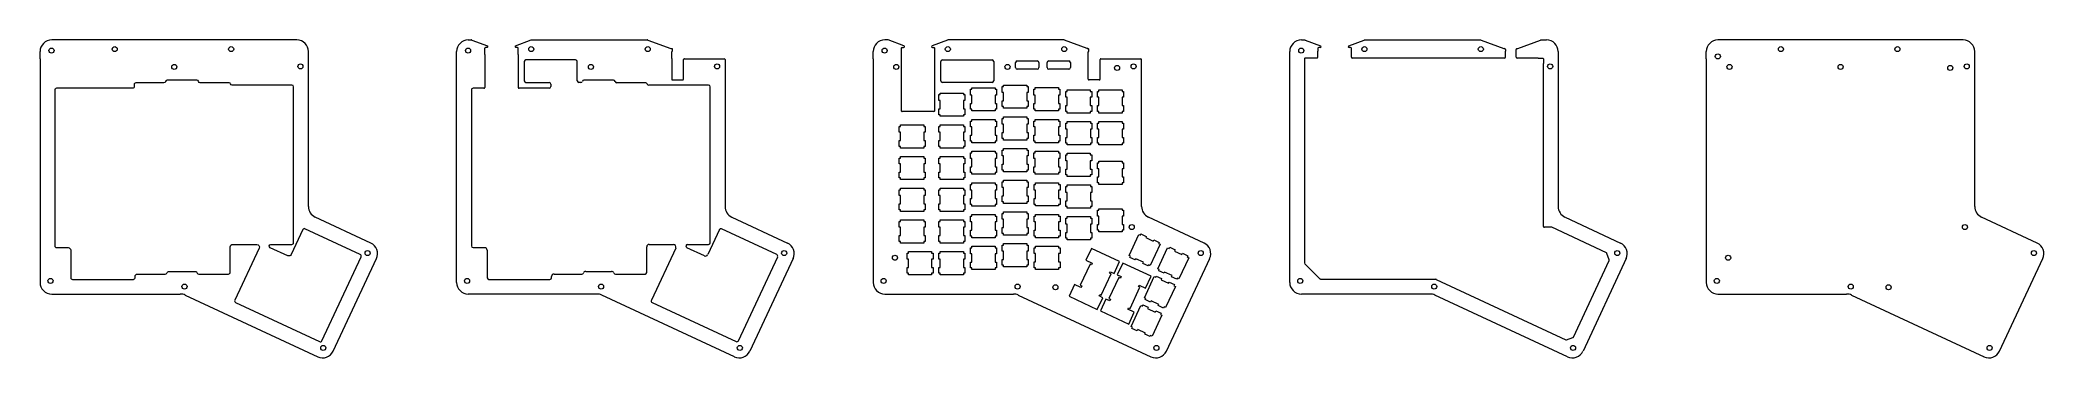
# Model space of a CAD drawing. Header units: millimetres. Extents: x 8 to 1211, y 5 to 196.
import ezdxf

# ---------------------------------------------------------------- set-up
doc = ezdxf.new("R2010")
doc.units = ezdxf.units.MM
doc.layers.add('Cut', color=7, linetype='Continuous', lineweight=0, true_color=0xde3535)

msp = doc.modelspace()

# ---------------------------------------------------------------- linework, layer by layer
at = {"layer": 'Cut', "lineweight": 0}
for p, q in [((17, 195.9), (14.9, 195.9)), ((52.7, 195.9), (17, 195.9)), ((122.6, 195.9), (52.7, 195.9)), ((158.5, 195.9), (122.6, 195.9)), ((162, 195.9), (158.5, 195.9)), ((517, 195.9), (514.9, 195.9)), ((526.4, 192.4), (517, 195.9)), ((552.6, 195.8), (543.3, 192.4)), ((622.5, 195.9), (552.8, 195.9)), ((636.4, 190.8), (622.7, 195.8)), ((764.9, 195.9), (766.9, 195.9)), ((767.1, 195.8), (776.4, 192.4)), ((793.3, 192.4), (802.6, 195.8)), ((802.8, 195.9), (872.5, 195.9)), ((872.7, 195.8), (886.4, 190.8)), ((894.7, 190.8), (908.4, 195.8)), ((908.6, 195.9), (912, 195.9)), ((1017, 195.9), (1014.9, 195.9)), ((1052.7, 195.9), (1017, 195.9)), ((1122.6, 195.9), (1052.7, 195.9)), ((1158.5, 195.9), (1122.6, 195.9)), ((1162, 195.9), (1158.5, 195.9)), ((7.9, 184.6), (7.9, 50.3)), ((169, 95.9), (169, 184.6)), ((507.9, 184.6), (507.9, 50.3)), ((525.3, 191.4), (526.2, 191.4)), ((543.5, 191.4), (544.4, 191.4)), ((548.5, 171.4), (548.5, 182.9)), ((549.5, 183.9), (579.3, 183.9)), ((580.3, 182.9), (580.3, 171.4)), ((593.4, 179.3), (593.4, 182.3)), ((594.4, 183.3), (606.4, 183.3)), ((607.4, 182.3), (607.4, 179.3)), ((612.3, 179.3), (612.3, 182.3)), ((613.3, 183.3), (625.3, 183.3)), ((626.3, 182.3), (626.3, 179.3)), ((636.8, 190.7), (636.5, 190.7)), ((637, 172.4), (637, 184.8)), ((637.2, 189), (637.2, 189)), ((637.3, 189.1), (637.3, 190.2)), ((669, 95.9), (669, 184.1)), ((757.9, 50.3), (757.9, 184.6)), ((766.7, 181.8), (766.7, 61.9)), ((774.3, 185), (769.9, 185)), ((774.8, 190.9), (774.8, 189.2)), ((776.2, 191.4), (775.3, 191.4)), ((794.4, 191.4), (793.5, 191.4)), ((794.9, 189.2), (794.9, 190.9)), ((886.8, 185), (795.4, 185)), ((886.5, 190.7), (886.8, 190.7)), ((887.3, 190.2), (887.3, 189.2)), ((893.8, 189.2), (893.8, 190.2)), ((894.3, 190.7), (894.5, 190.7)), ((907, 185), (894.3, 185)), ((910.2, 83.9), (910.2, 181.8)), ((919, 184.6), (919, 95.9)), ((1007.9, 184.6), (1007.9, 50.3)), ((1169, 95.9), (1169, 184.6)), ((121.1, 170.1), (121.1, 170.1)), ((159.1, 168.8), (159.1, 168.8)), ((579.3, 170.4), (549.5, 170.4)), ((606.4, 178.3), (594.4, 178.3)), ((625.3, 178.3), (613.3, 178.3)), ((643.6, 171.9), (637.5, 171.9)), ((544.4, 152.9), (525.3, 152.9)), ((206.5, 73.9), (173.1, 89.5)), ((706.5, 73.9), (673.1, 89.5)), ((923.1, 89.5), (956.5, 73.9)), ((1206.5, 73.9), (1173.1, 89.5)), ((915, 83.4), (910.7, 83.4)), ((948, 68), (915.2, 83.4)), ((183.9, 9), (209.9, 64.6)), ((638.1, 61.3), (632.2, 48.6)), ((638.9, 70.7), (635.6, 63.6)), ((635.6, 63.6), (639.4, 61.8)), ((639, 60.9), (638.1, 61.3)), ((655.8, 62.8), (638.9, 70.7)), ((639.4, 61.8), (639, 60.9)), ((652.5, 55.7), (655.8, 62.8)), ((657.7, 61.9), (654.4, 54.8)), ((674.7, 54), (657.7, 61.9)), ((683.9, 9), (709.9, 64.6)), ((766.9, 61.5), (776.1, 52.3)), ((928.1, 17.3), (949.7, 63.5)), ((959.9, 64.6), (933.9, 9)), ((949.7, 63.9), (948.3, 67.7)), ((1183.9, 9), (1209.9, 64.6)), ((628.8, 49), (625.5, 42)), ((632.6, 47.3), (628.8, 49)), ((632.2, 48.6), (633.1, 48.2)), ((633.1, 48.2), (632.6, 47.3)), ((644.8, 42.7), (650.7, 55.4)), ((655.3, 53.3), (649.4, 40.6)), ((649.8, 55.8), (650.3, 56.7)), ((650.7, 55.4), (649.8, 55.8)), ((650.3, 56.7), (652.5, 55.7)), ((654.4, 54.8), (656.7, 53.8)), ((656.2, 52.8), (655.3, 53.3)), ((656.7, 53.8), (656.2, 52.8)), ((667.1, 47.8), (667.6, 48.7)), ((667.6, 48.7), (671.4, 46.9)), ((671.4, 46.9), (674.7, 54)), ((776.5, 52.2), (845.5, 52.2)), ((845.7, 52.1), (923.6, 15.8)), ((14.9, 43.3), (92.1, 43.3)), ((95, 42.7), (174.6, 5.6)), ((514.9, 43.3), (592.1, 43.3)), ((595, 42.7), (674.6, 5.6)), ((625.5, 42), (642.4, 34.1)), ((642.4, 34.1), (645.7, 41.1)), ((643.5, 42.2), (643.9, 43.1)), ((645.7, 41.1), (643.5, 42.2)), ((643.9, 43.1), (644.8, 42.7)), ((647.6, 40.3), (644.3, 33.2)), ((649.9, 39.2), (647.6, 40.3)), ((649.4, 40.6), (650.3, 40.2)), ((650.3, 40.2), (649.9, 39.2)), ((662.1, 34.7), (668, 47.4)), ((668, 47.4), (667.1, 47.8)), ((842.1, 43.3), (764.9, 43.3)), ((924.6, 5.6), (845, 42.7)), ((1014.9, 43.3), (1092.1, 43.3)), ((1095, 42.7), (1174.6, 5.6)), ((644.3, 33.2), (661.3, 25.3)), ((660.8, 34.2), (661.2, 35.1)), ((664.6, 32.4), (660.8, 34.2)), ((661.2, 35.1), (662.1, 34.7)), ((661.3, 25.3), (664.6, 32.4)), ((924, 15.7), (927.8, 17.1))]:
    msp.add_line(p, q, dxfattribs=at)
at = {"layer": 'Cut'}
for p, q in [((264.9, 195.9), (266.9, 195.9)), ((267.1, 195.8), (276.4, 192.4)), ((293.3, 192.4), (302.7, 195.9)), ((302.7, 195.9), (372.5, 195.9)), ((372.7, 195.8), (386.5, 190.7)), ((7.9, 184.6), (7.9, 188.9)), ((169, 184.6), (169, 188.9)), ((257.9, 184.6), (257.9, 188.9)), ((257.9, 50.3), (257.9, 184.6)), ((274.8, 191.4), (274.8, 191.4)), ((274.8, 191.4), (274.8, 191.4)), ((274.8, 187.2), (274.8, 190.9)), ((274.8, 187.2), (274.8, 184.6)), ((274.8, 184.6), (274.8, 167.4)), ((276.2, 191.4), (275.3, 191.4)), ((294.4, 191.4), (293.5, 191.4)), ((294.9, 187.2), (294.9, 190.9)), ((294.9, 187.2), (294.9, 184.6)), ((294.9, 184.6), (294.9, 167.4)), ((298.5, 182.9), (298.5, 171.4)), ((329.3, 183.9), (299.5, 183.9)), ((330.3, 171.4), (330.3, 182.9)), ((386.5, 190.7), (387.3, 190.7)), ((387.3, 189), (387, 189)), ((387, 184.8), (387, 189)), ((387, 184.8), (387, 172.4)), ((387.3, 190.7), (387.3, 189)), ((394.1, 172.4), (394.1, 184.1)), ((394.6, 184.6), (418.5, 184.6)), ((419, 184.1), (419, 95.9)), ((507.9, 184.6), (507.9, 188.9)), ((524.8, 190.9), (524.8, 188.9)), ((524.8, 188.9), (524.8, 184.6)), ((524.8, 184.6), (524.8, 153.4)), ((544.9, 188.9), (544.9, 190.9)), ((544.9, 184.6), (544.9, 188.9)), ((544.9, 153.4), (544.9, 184.6)), ((637, 184.8), (637, 188.8)), ((644.1, 172.4), (644.1, 184.1)), ((644.6, 184.6), (668.5, 184.6)), ((757.9, 184.6), (757.9, 188.9)), ((766.7, 184.5), (766.7, 181.8)), ((769.9, 185), (767.2, 185)), ((774.8, 185.5), (774.8, 189.2)), ((794.9, 185.5), (794.9, 189.2)), ((887.3, 185.5), (887.3, 189.2)), ((893.8, 185.5), (893.8, 189.2)), ((907, 185), (909.7, 185)), ((910.2, 184.5), (910.2, 181.8)), ((919, 188.9), (919, 184.6)), ((1007.9, 184.6), (1007.9, 188.9)), ((1169, 184.6), (1169, 188.9)), ((299.5, 170.4), (313.4, 170.4)), ((314.4, 169.4), (314.4, 169.1)), ((314.4, 169.1), (314.4, 167.9)), ((332.4, 170.4), (331.3, 170.4)), ((351.1, 171.7), (334.3, 171.7)), ((352.1, 171.7), (351.1, 171.7)), ((370.7, 170.1), (354.1, 170.1)), ((371.4, 170.1), (370.7, 170.1)), ((374.1, 168.8), (373.2, 168.8)), ((409.1, 168.8), (374.1, 168.8)), ((387.5, 171.9), (393.6, 171.9)), ((586.2, 167.9), (586.2, 168.8)), ((586.2, 168.8), (600.2, 168.8)), ((600.2, 168.8), (600.2, 167.9)), ((266.8, 165.9), (266.8, 164.5)), ((266.8, 164.5), (266.8, 146.9)), ((274.3, 166.9), (267.8, 166.9)), ((313.4, 166.9), (295.4, 166.9)), ((410.1, 167), (410.1, 167.8)), ((410.1, 148.8), (410.1, 167)), ((547.3, 159.6), (547.3, 163.1)), ((547.3, 163.1), (548.1, 163.1)), ((548.1, 159.6), (547.3, 159.6)), ((548.1, 163.1), (548.1, 164)), ((548.1, 164), (562.1, 164)), ((548.1, 154.5), (548.1, 159.6)), ((562.1, 164), (562.1, 163.1)), ((562.1, 163.1), (562.9, 163.1)), ((562.9, 159.6), (562.1, 159.6)), ((562.1, 159.6), (562.1, 154.5)), ((562.9, 163.1), (562.9, 159.6)), ((566.3, 162.8), (566.3, 166.3)), ((566.3, 166.3), (567.2, 166.3)), ((567.2, 162.8), (566.3, 162.8)), ((566.3, 154.3), (566.3, 157.8)), ((566.3, 157.8), (567.2, 157.8)), ((567.2, 166.3), (567.2, 167.2)), ((567.2, 167.2), (581.1, 167.2)), ((567.2, 157.8), (567.2, 162.8)), ((581.1, 167.2), (581.1, 166.3)), ((581.1, 166.3), (581.9, 166.3)), ((581.9, 162.8), (581.1, 162.8)), ((581.1, 162.8), (581.1, 157.8)), ((581.1, 157.8), (581.9, 157.8)), ((581.9, 166.3), (581.9, 162.8)), ((581.9, 157.8), (581.9, 154.3)), ((585.4, 164.4), (585.4, 167.9)), ((585.4, 167.9), (586.2, 167.9)), ((586.2, 164.4), (585.4, 164.4)), ((585.4, 155.9), (585.4, 159.4)), ((585.4, 159.4), (586.2, 159.4)), ((586.2, 159.4), (586.2, 164.4)), ((600.2, 167.9), (601, 167.9)), ((601, 164.4), (600.2, 164.4)), ((600.2, 164.4), (600.2, 159.4)), ((600.2, 159.4), (601, 159.4)), ((601, 167.9), (601, 164.4)), ((601, 159.4), (601, 155.9)), ((604.4, 162.8), (604.4, 166.3)), ((604.4, 166.3), (605.2, 166.3)), ((605.2, 162.8), (604.4, 162.8)), ((604.4, 154.3), (604.4, 157.8)), ((604.4, 157.8), (605.2, 157.8)), ((605.2, 166.3), (605.2, 167.3)), ((605.2, 167.3), (619.2, 167.3)), ((605.2, 157.8), (605.2, 162.8)), ((619.2, 167.3), (619.2, 166.3)), ((619.2, 166.3), (620, 166.3)), ((620, 162.8), (619.2, 162.8)), ((619.2, 162.8), (619.2, 157.8)), ((619.2, 157.8), (620, 157.8)), ((620, 166.3), (620, 162.8)), ((620, 157.8), (620, 154.3)), ((623.5, 161.5), (623.5, 165)), ((623.5, 165), (624.3, 165)), ((624.3, 161.5), (623.5, 161.5)), ((623.5, 153), (623.5, 156.5)), ((623.5, 156.5), (624.3, 156.5)), ((624.3, 165), (624.3, 166)), ((624.3, 166), (638.2, 166)), ((624.3, 156.5), (624.3, 161.5)), ((638.2, 166), (638.2, 165)), ((638.2, 165), (639.1, 165)), ((639.1, 161.5), (638.2, 161.5)), ((638.2, 161.5), (638.2, 156.5)), ((638.2, 156.5), (639.1, 156.5)), ((639.1, 165), (639.1, 161.5)), ((639.1, 156.5), (639.1, 153)), ((642.6, 161.5), (642.6, 165)), ((642.6, 165), (643.4, 165)), ((643.4, 161.5), (642.6, 161.5)), ((642.6, 153), (642.6, 156.5)), ((642.6, 156.5), (643.4, 156.5)), ((643.4, 165), (643.4, 166)), ((643.4, 166), (657.3, 166)), ((643.4, 156.5), (643.4, 161.5)), ((657.3, 166), (657.3, 165)), ((657.3, 165), (658.2, 165)), ((658.2, 161.5), (657.3, 161.5)), ((657.3, 161.5), (657.3, 156.5)), ((657.3, 156.5), (658.2, 156.5)), ((658.2, 165), (658.2, 161.5)), ((658.2, 156.5), (658.2, 153)), ((266.8, 146.9), (266.8, 72.2)), ((410.1, 74.1), (410.1, 148.8)), ((524.3, 144), (524.3, 145)), ((524.3, 145), (538.3, 145)), ((538.3, 145), (538.3, 144)), ((547.3, 151), (547.3, 154.5)), ((547.3, 154.5), (548.1, 154.5)), ((548.1, 151), (547.3, 151)), ((548.1, 150.1), (548.1, 151)), ((562.1, 150.1), (548.1, 150.1)), ((548.1, 144), (548.1, 145)), ((548.1, 145), (562.1, 145)), ((562.1, 154.5), (562.9, 154.5)), ((562.9, 151), (562.1, 151)), ((562.1, 151), (562.1, 150.1)), ((562.1, 145), (562.1, 144)), ((562.9, 154.5), (562.9, 151)), ((567.2, 154.3), (566.3, 154.3)), ((566.3, 143.7), (566.3, 147.2)), ((566.3, 147.2), (567.2, 147.2)), ((567.2, 153.3), (567.2, 154.3)), ((581.1, 153.3), (567.2, 153.3)), ((567.2, 147.2), (567.2, 148.2)), ((567.2, 148.2), (581.1, 148.2)), ((581.9, 154.3), (581.1, 154.3)), ((581.1, 154.3), (581.1, 153.3)), ((581.1, 148.2), (581.1, 147.2)), ((581.1, 147.2), (581.9, 147.2)), ((581.9, 147.2), (581.9, 143.7)), ((586.2, 155.9), (585.4, 155.9)), ((585.4, 145.3), (585.4, 148.8)), ((585.4, 148.8), (586.2, 148.8)), ((586.2, 145.3), (585.4, 145.3)), ((586.2, 154.9), (586.2, 155.9)), ((600.2, 154.9), (586.2, 154.9)), ((586.2, 148.8), (586.2, 149.8)), ((586.2, 149.8), (600.2, 149.8)), ((586.2, 140.3), (586.2, 145.3)), ((601, 155.9), (600.2, 155.9)), ((600.2, 155.9), (600.2, 154.9)), ((600.2, 149.8), (600.2, 148.8)), ((600.2, 148.8), (601, 148.8)), ((601, 145.3), (600.2, 145.3)), ((600.2, 145.3), (600.2, 140.3)), ((601, 148.8), (601, 145.3)), ((605.2, 154.3), (604.4, 154.3)), ((604.4, 143.7), (604.4, 147.2)), ((604.4, 147.2), (605.2, 147.2)), ((605.2, 153.3), (605.2, 154.3)), ((619.2, 153.3), (605.2, 153.3)), ((605.2, 147.2), (605.2, 148.2)), ((605.2, 148.2), (619.2, 148.2)), ((620, 154.3), (619.2, 154.3)), ((619.2, 154.3), (619.2, 153.3)), ((619.2, 148.2), (619.2, 147.2)), ((619.2, 147.2), (620, 147.2)), ((620, 147.2), (620, 143.7)), ((624.3, 153), (623.5, 153)), ((623.5, 142.4), (623.5, 145.9)), ((623.5, 145.9), (624.3, 145.9)), ((624.3, 152), (624.3, 153)), ((638.2, 152), (624.3, 152)), ((624.3, 145.9), (624.3, 146.9)), ((624.3, 146.9), (638.3, 146.9)), ((639.1, 153), (638.2, 153)), ((638.2, 153), (638.2, 152)), ((638.3, 146.9), (638.3, 145.9)), ((638.3, 145.9), (639.1, 145.9)), ((639.1, 145.9), (639.1, 142.4)), ((643.4, 153), (642.6, 153)), ((642.6, 142.4), (642.6, 145.9)), ((642.6, 145.9), (643.4, 145.9)), ((643.4, 152), (643.4, 153)), ((657.3, 152), (643.4, 152)), ((643.4, 145.9), (643.4, 146.9)), ((643.4, 146.9), (657.3, 146.9)), ((658.2, 153), (657.3, 153)), ((657.3, 153), (657.3, 152)), ((657.3, 146.9), (657.3, 145.9)), ((657.3, 145.9), (658.2, 145.9)), ((658.2, 145.9), (658.2, 142.4)), ((523.5, 140.5), (523.5, 144)), ((523.5, 144), (524.3, 144)), ((524.3, 140.5), (523.5, 140.5)), ((523.5, 132), (523.5, 135.5)), ((523.5, 135.5), (524.3, 135.5)), ((524.3, 135.5), (524.3, 140.5)), ((538.3, 144), (539.1, 144)), ((539.1, 140.5), (538.3, 140.5)), ((538.3, 140.5), (538.3, 135.5)), ((538.3, 135.5), (539.1, 135.5)), ((539.1, 144), (539.1, 140.5)), ((539.1, 135.5), (539.1, 132)), ((547.3, 140.5), (547.3, 144)), ((547.3, 144), (548.1, 144)), ((548.1, 140.5), (547.3, 140.5)), ((547.3, 132), (547.3, 135.5)), ((547.3, 135.5), (548.1, 135.5)), ((548.1, 135.5), (548.1, 140.5)), ((562.1, 144), (562.9, 144)), ((562.9, 140.5), (562.1, 140.5)), ((562.1, 140.5), (562.1, 135.5)), ((562.1, 135.5), (562.9, 135.5)), ((562.9, 144), (562.9, 140.5)), ((562.9, 135.5), (562.9, 132)), ((567.2, 143.7), (566.3, 143.7)), ((566.3, 135.2), (566.3, 138.7)), ((566.3, 138.7), (567.2, 138.7)), ((567.2, 135.2), (566.3, 135.2)), ((567.2, 138.7), (567.2, 143.7)), ((567.2, 134.2), (567.2, 135.2)), ((581.1, 134.2), (567.2, 134.2)), ((581.9, 143.7), (581.1, 143.7)), ((581.1, 143.7), (581.1, 138.7)), ((581.1, 138.7), (581.9, 138.7)), ((581.9, 135.2), (581.1, 135.2)), ((581.1, 135.2), (581.1, 134.2)), ((581.9, 138.7), (581.9, 135.2)), ((585.4, 136.8), (585.4, 140.3)), ((585.4, 140.3), (586.2, 140.3)), ((586.2, 136.8), (585.4, 136.8)), ((586.2, 135.8), (586.2, 136.8)), ((600.2, 135.8), (586.2, 135.8)), ((600.2, 140.3), (601, 140.3)), ((601, 136.8), (600.2, 136.8)), ((600.2, 136.8), (600.2, 135.8)), ((601, 140.3), (601, 136.8)), ((605.2, 143.7), (604.4, 143.7)), ((604.4, 135.2), (604.4, 138.7)), ((604.4, 138.7), (605.2, 138.7)), ((605.2, 135.2), (604.4, 135.2)), ((605.2, 138.7), (605.2, 143.7)), ((605.2, 134.2), (605.2, 135.2)), ((619.2, 134.2), (605.2, 134.2)), ((620, 143.7), (619.2, 143.7)), ((619.2, 143.7), (619.2, 138.7)), ((619.2, 138.7), (620, 138.7)), ((620, 135.2), (619.2, 135.2)), ((619.2, 135.2), (619.2, 134.2)), ((620, 138.7), (620, 135.2)), ((624.3, 142.4), (623.5, 142.4)), ((623.5, 133.9), (623.5, 137.4)), ((623.5, 137.4), (624.3, 137.4)), ((624.3, 133.9), (623.5, 133.9)), ((624.3, 137.4), (624.3, 142.4)), ((624.3, 132.9), (624.3, 133.9)), ((638.3, 132.9), (624.3, 132.9)), ((639.1, 142.4), (638.3, 142.4)), ((638.3, 142.4), (638.3, 137.4)), ((638.3, 137.4), (639.1, 137.4)), ((639.1, 133.9), (638.3, 133.9)), ((638.3, 133.9), (638.3, 132.9)), ((639.1, 137.4), (639.1, 133.9)), ((643.4, 142.4), (642.6, 142.4)), ((642.6, 133.9), (642.6, 137.4)), ((642.6, 137.4), (643.4, 137.4)), ((643.4, 133.9), (642.6, 133.9)), ((643.4, 137.4), (643.4, 142.4)), ((643.4, 132.9), (643.4, 133.9)), ((657.3, 132.9), (643.4, 132.9)), ((658.2, 142.4), (657.3, 142.4)), ((657.3, 142.4), (657.3, 137.4)), ((657.3, 137.4), (658.2, 137.4)), ((658.2, 133.9), (657.3, 133.9)), ((657.3, 133.9), (657.3, 132.9)), ((658.2, 137.4), (658.2, 133.9)), ((524.3, 132), (523.5, 132)), ((523.5, 121.5), (523.5, 125)), ((523.5, 125), (524.3, 125)), ((524.3, 121.5), (523.5, 121.5)), ((524.3, 131), (524.3, 132)), ((538.3, 131), (524.3, 131)), ((524.3, 125), (524.3, 126)), ((524.3, 126), (538.3, 126)), ((524.3, 116.5), (524.3, 121.5)), ((539.1, 132), (538.3, 132)), ((538.3, 132), (538.3, 131)), ((538.3, 126), (538.3, 125)), ((538.3, 125), (539.1, 125)), ((539.1, 121.5), (538.3, 121.5)), ((538.3, 121.5), (538.3, 116.5)), ((539.1, 125), (539.1, 121.5)), ((548.1, 132), (547.3, 132)), ((547.3, 121.5), (547.3, 125)), ((547.3, 125), (548.1, 125)), ((548.1, 121.5), (547.3, 121.5)), ((548.1, 131), (548.1, 132)), ((562.1, 131), (548.1, 131)), ((548.1, 125), (548.1, 125.9)), ((548.1, 125.9), (562.1, 125.9)), ((548.1, 116.5), (548.1, 121.5)), ((562.9, 132), (562.1, 132)), ((562.1, 132), (562.1, 131)), ((562.1, 125.9), (562.1, 125)), ((562.1, 125), (562.9, 125)), ((562.9, 121.5), (562.1, 121.5)), ((562.1, 121.5), (562.1, 116.5)), ((562.9, 125), (562.9, 121.5)), ((566.3, 124.7), (566.3, 128.2)), ((566.3, 128.2), (567.2, 128.2)), ((567.2, 124.7), (566.3, 124.7)), ((567.2, 128.2), (567.2, 129.1)), ((567.2, 129.1), (581.1, 129.1)), ((567.2, 119.7), (567.2, 124.7)), ((581.1, 129.1), (581.1, 128.2)), ((581.1, 128.2), (581.9, 128.2)), ((581.9, 124.7), (581.1, 124.7)), ((581.1, 124.7), (581.1, 119.7)), ((581.9, 128.2), (581.9, 124.7)), ((585.4, 126.3), (585.4, 129.8)), ((585.4, 129.8), (586.2, 129.8)), ((586.2, 126.3), (585.4, 126.3)), ((585.4, 117.8), (585.4, 121.3)), ((585.4, 121.3), (586.2, 121.3)), ((586.2, 129.8), (586.2, 130.8)), ((586.2, 130.8), (600.2, 130.8)), ((586.2, 121.3), (586.2, 126.3)), ((600.2, 130.8), (600.2, 129.8)), ((600.2, 129.8), (601, 129.8)), ((601, 126.3), (600.2, 126.3)), ((600.2, 126.3), (600.2, 121.3)), ((600.2, 121.3), (601, 121.3)), ((601, 129.8), (601, 126.3)), ((601, 121.3), (601, 117.8)), ((604.4, 124.7), (604.4, 128.2)), ((604.4, 128.2), (605.2, 128.2)), ((605.2, 124.7), (604.4, 124.7)), ((605.2, 128.2), (605.2, 129.2)), ((605.2, 129.2), (619.2, 129.2)), ((605.2, 119.7), (605.2, 124.7)), ((619.2, 129.2), (619.2, 128.2)), ((619.2, 128.2), (620, 128.2)), ((620, 124.7), (619.2, 124.7)), ((619.2, 124.7), (619.2, 119.7)), ((620, 128.2), (620, 124.7)), ((623.5, 123.4), (623.5, 126.9)), ((623.5, 126.9), (624.3, 126.9)), ((624.3, 123.4), (623.5, 123.4)), ((624.3, 126.9), (624.3, 127.9)), ((624.3, 127.9), (638.2, 127.9)), ((624.3, 118.4), (624.3, 123.4)), ((638.2, 127.9), (638.2, 126.9)), ((638.2, 126.9), (639.1, 126.9)), ((639.1, 123.4), (638.2, 123.4)), ((638.2, 123.4), (638.2, 118.4)), ((639.1, 126.9), (639.1, 123.4)), ((642.6, 118.6), (642.6, 122.1)), ((642.6, 122.1), (643.4, 122.1)), ((643.4, 122.1), (643.4, 123.1)), ((643.4, 123.1), (657.3, 123.1)), ((657.3, 123.1), (657.3, 122.1)), ((657.3, 122.1), (658.2, 122.1)), ((658.2, 122.1), (658.2, 118.6)), ((523.5, 113), (523.5, 116.5)), ((523.5, 116.5), (524.3, 116.5)), ((524.3, 113), (523.5, 113)), ((524.3, 112), (524.3, 113)), ((538.3, 112), (524.3, 112)), ((538.3, 116.5), (539.1, 116.5)), ((539.1, 113), (538.3, 113)), ((538.3, 113), (538.3, 112)), ((539.1, 116.5), (539.1, 113)), ((547.3, 113), (547.3, 116.5)), ((547.3, 116.5), (548.1, 116.5)), ((548.1, 113), (547.3, 113)), ((548.1, 112), (548.1, 113)), ((562.1, 112), (548.1, 112)), ((562.1, 116.5), (562.9, 116.5)), ((562.9, 113), (562.1, 113)), ((562.1, 113), (562.1, 112)), ((562.9, 116.5), (562.9, 113)), ((566.3, 116.2), (566.3, 119.7)), ((566.3, 119.7), (567.2, 119.7)), ((567.2, 116.2), (566.3, 116.2)), ((566.4, 105.6), (566.4, 109.1)), ((566.4, 109.1), (567.2, 109.1)), ((567.2, 115.2), (567.2, 116.2)), ((581.1, 115.2), (567.2, 115.2)), ((567.2, 109.1), (567.2, 110.1)), ((567.2, 110.1), (581.1, 110.1)), ((581.1, 119.7), (581.9, 119.7)), ((581.9, 116.2), (581.1, 116.2)), ((581.1, 116.2), (581.1, 115.2)), ((581.1, 110.1), (581.1, 109.1)), ((581.1, 109.1), (582, 109.1)), ((581.9, 119.7), (581.9, 116.2)), ((582, 109.1), (582, 105.6)), ((586.2, 117.8), (585.4, 117.8)), ((585.4, 107.2), (585.4, 110.7)), ((585.4, 110.7), (586.2, 110.7)), ((586.2, 116.8), (586.2, 117.8)), ((600.2, 116.8), (586.2, 116.8)), ((586.2, 110.7), (586.2, 111.7)), ((586.2, 111.7), (600.2, 111.7)), ((601, 117.8), (600.2, 117.8)), ((600.2, 117.8), (600.2, 116.8)), ((600.2, 111.7), (600.2, 110.7)), ((600.2, 110.7), (601, 110.7)), ((601, 110.7), (601, 107.2)), ((604.4, 116.2), (604.4, 119.7)), ((604.4, 119.7), (605.2, 119.7)), ((605.2, 116.2), (604.4, 116.2)), ((604.5, 105.6), (604.5, 109.1)), ((604.5, 109.1), (605.3, 109.1)), ((605.2, 115.2), (605.2, 116.2)), ((619.2, 115.2), (605.2, 115.2)), ((605.3, 109.1), (605.3, 110.1)), ((605.3, 110.1), (619.2, 110.1)), ((619.2, 119.7), (620, 119.7)), ((620, 116.2), (619.2, 116.2)), ((619.2, 116.2), (619.2, 115.2)), ((619.2, 110.1), (619.2, 109.1)), ((619.2, 109.1), (620.1, 109.1)), ((620, 119.7), (620, 116.2)), ((620.1, 109.1), (620.1, 105.6)), ((623.5, 114.9), (623.5, 118.4)), ((623.5, 118.4), (624.3, 118.4)), ((624.3, 114.9), (623.5, 114.9)), ((624.3, 113.9), (624.3, 114.9)), ((638.2, 113.9), (624.3, 113.9)), ((624.3, 107.8), (624.3, 108.8)), ((624.3, 108.8), (638.3, 108.8)), ((638.2, 118.4), (639.1, 118.4)), ((639.1, 114.9), (638.2, 114.9)), ((638.2, 114.9), (638.2, 113.9)), ((638.3, 108.8), (638.3, 107.8)), ((639.1, 118.4), (639.1, 114.9)), ((643.4, 118.6), (642.6, 118.6)), ((642.6, 110.1), (642.6, 113.6)), ((642.6, 113.6), (643.4, 113.6)), ((643.4, 110.1), (642.6, 110.1)), ((643.4, 113.6), (643.4, 118.6)), ((643.4, 109.1), (643.4, 110.1)), ((657.3, 109.1), (643.4, 109.1)), ((658.2, 118.6), (657.3, 118.6)), ((657.3, 118.6), (657.3, 113.6)), ((657.3, 113.6), (658.2, 113.6)), ((658.2, 110.1), (657.3, 110.1)), ((657.3, 110.1), (657.3, 109.1)), ((658.2, 113.6), (658.2, 110.1)), ((523.5, 102.4), (523.5, 105.9)), ((523.5, 105.9), (524.3, 105.9)), ((524.3, 102.4), (523.5, 102.4)), ((523.5, 93.9), (523.5, 97.4)), ((523.5, 97.4), (524.3, 97.4)), ((524.3, 105.9), (524.3, 106.9)), ((524.3, 106.9), (538.3, 106.9)), ((524.3, 97.4), (524.3, 102.4)), ((538.3, 106.9), (538.3, 105.9)), ((538.3, 105.9), (539.1, 105.9)), ((539.1, 102.4), (538.3, 102.4)), ((538.3, 102.4), (538.3, 97.4)), ((538.3, 97.4), (539.1, 97.4)), ((539.1, 105.9), (539.1, 102.4)), ((539.1, 97.4), (539.1, 93.9)), ((547.3, 102.4), (547.3, 105.9)), ((547.3, 105.9), (548.1, 105.9)), ((548.1, 102.4), (547.3, 102.4)), ((547.3, 93.9), (547.3, 97.4)), ((547.3, 97.4), (548.1, 97.4)), ((548.1, 105.9), (548.1, 106.9)), ((548.1, 106.9), (562.1, 106.9)), ((548.1, 97.4), (548.1, 102.4)), ((562.1, 106.9), (562.1, 105.9)), ((562.1, 105.9), (562.9, 105.9)), ((562.9, 102.4), (562.1, 102.4)), ((562.1, 102.4), (562.1, 97.4)), ((562.1, 97.4), (562.9, 97.4)), ((562.9, 105.9), (562.9, 102.4)), ((562.9, 97.4), (562.9, 93.9)), ((567.2, 105.6), (566.4, 105.6)), ((566.4, 97.1), (566.4, 100.6)), ((566.4, 100.6), (567.2, 100.6)), ((567.2, 97.1), (566.4, 97.1)), ((567.2, 100.6), (567.2, 105.6)), ((567.2, 96.1), (567.2, 97.1)), ((582, 105.6), (581.1, 105.6)), ((581.1, 105.6), (581.1, 100.6)), ((581.1, 100.6), (582, 100.6)), ((582, 97.1), (581.1, 97.1)), ((581.1, 97.1), (581.1, 96.1)), ((582, 100.6), (582, 97.1)), ((586.2, 107.2), (585.4, 107.2)), ((585.4, 98.7), (585.4, 102.2)), ((585.4, 102.2), (586.2, 102.2)), ((586.2, 98.7), (585.4, 98.7)), ((586.2, 102.2), (586.2, 107.2)), ((586.2, 97.7), (586.2, 98.7)), ((600.2, 97.7), (586.2, 97.7)), ((601, 107.2), (600.2, 107.2)), ((600.2, 107.2), (600.2, 102.2)), ((600.2, 102.2), (601, 102.2)), ((601, 98.7), (600.2, 98.7)), ((600.2, 98.7), (600.2, 97.7)), ((601, 102.2), (601, 98.7)), ((605.3, 105.6), (604.5, 105.6)), ((604.5, 97.1), (604.5, 100.6)), ((604.5, 100.6), (605.3, 100.6)), ((605.3, 97.1), (604.5, 97.1)), ((605.3, 100.6), (605.3, 105.6)), ((605.3, 96.2), (605.3, 97.1)), ((620.1, 105.6), (619.2, 105.6)), ((619.2, 105.6), (619.2, 100.6)), ((619.2, 100.6), (620.1, 100.6)), ((620.1, 97.1), (619.2, 97.1)), ((619.2, 97.1), (619.2, 96.2)), ((620.1, 100.6), (620.1, 97.1)), ((623.5, 104.3), (623.5, 107.8)), ((623.5, 107.8), (624.3, 107.8)), ((624.3, 104.3), (623.5, 104.3)), ((623.5, 95.8), (623.5, 99.3)), ((623.5, 99.3), (624.3, 99.3)), ((624.3, 99.3), (624.3, 104.3)), ((638.3, 107.8), (639.1, 107.8)), ((639.1, 104.3), (638.3, 104.3)), ((638.3, 104.3), (638.3, 99.3)), ((638.3, 99.3), (639.1, 99.3)), ((639.1, 107.8), (639.1, 104.3)), ((639.1, 99.3), (639.1, 95.8)), ((423.1, 89.5), (456.5, 73.9)), ((524.3, 93.9), (523.5, 93.9)), ((523.5, 83.4), (523.5, 86.9)), ((523.5, 86.9), (524.3, 86.9)), ((524.3, 92.9), (524.3, 93.9)), ((538.3, 92.9), (524.3, 92.9)), ((524.3, 86.9), (524.3, 87.9)), ((524.3, 87.9), (538.3, 87.9)), ((539.1, 93.9), (538.3, 93.9)), ((538.3, 93.9), (538.3, 92.9)), ((538.3, 87.9), (538.3, 86.9)), ((538.3, 86.9), (539.1, 86.9)), ((539.1, 86.9), (539.1, 83.4)), ((548.1, 93.9), (547.3, 93.9)), ((547.3, 83.4), (547.3, 86.9)), ((547.3, 86.9), (548.1, 86.9)), ((548.1, 92.9), (548.1, 93.9)), ((562.1, 92.9), (548.1, 92.9)), ((548.1, 86.9), (548.1, 87.9)), ((548.1, 87.9), (562.1, 87.9)), ((562.9, 93.9), (562.1, 93.9)), ((562.1, 93.9), (562.1, 92.9)), ((562.1, 87.9), (562.1, 86.9)), ((562.1, 86.9), (562.9, 86.9)), ((562.9, 86.9), (562.9, 83.4)), ((566.4, 86.6), (566.4, 90.1)), ((566.4, 90.1), (567.2, 90.1)), ((567.2, 86.6), (566.4, 86.6)), ((581.1, 96.1), (567.2, 96.1)), ((567.2, 90.1), (567.2, 91.1)), ((567.2, 91.1), (581.1, 91.1)), ((567.2, 81.6), (567.2, 86.6)), ((581.1, 91.1), (581.1, 90.1)), ((581.1, 90.1), (582, 90.1)), ((582, 86.6), (581.1, 86.6)), ((581.1, 86.6), (581.1, 81.6)), ((582, 90.1), (582, 86.6)), ((585.4, 88.2), (585.4, 91.7)), ((585.4, 91.7), (586.2, 91.7)), ((586.2, 88.2), (585.4, 88.2)), ((586.2, 91.7), (586.2, 92.7)), ((586.2, 92.7), (600.2, 92.7)), ((586.2, 83.2), (586.2, 88.2)), ((600.2, 92.7), (600.2, 91.7)), ((600.2, 91.7), (601, 91.7)), ((601, 88.2), (600.2, 88.2)), ((600.2, 88.2), (600.2, 83.2)), ((601, 91.7), (601, 88.2)), ((604.5, 86.6), (604.5, 90.1)), ((604.5, 90.1), (605.3, 90.1)), ((605.3, 86.6), (604.5, 86.6)), ((619.2, 96.2), (605.3, 96.2)), ((605.3, 90.1), (605.3, 91.1)), ((605.3, 91.1), (619.2, 91.1)), ((605.3, 81.6), (605.3, 86.6)), ((619.2, 91.1), (619.2, 90.1)), ((619.2, 90.1), (620.1, 90.1)), ((620.1, 86.6), (619.2, 86.6)), ((619.2, 86.6), (619.2, 81.6)), ((620.1, 90.1), (620.1, 86.6)), ((624.3, 95.8), (623.5, 95.8)), ((623.5, 85.3), (623.5, 88.8)), ((623.5, 88.8), (624.3, 88.8)), ((624.3, 85.3), (623.5, 85.3)), ((624.3, 94.8), (624.3, 95.8)), ((638.3, 94.8), (624.3, 94.8)), ((624.3, 88.8), (624.3, 89.8)), ((624.3, 89.8), (638.3, 89.8)), ((624.3, 80.3), (624.3, 85.3)), ((639.1, 95.8), (638.3, 95.8)), ((638.3, 95.8), (638.3, 94.8)), ((638.3, 89.8), (638.3, 88.8)), ((638.3, 88.8), (639.1, 88.8)), ((639.1, 85.3), (638.3, 85.3)), ((638.3, 85.3), (638.3, 80.3)), ((639.1, 88.8), (639.1, 85.3)), ((642.6, 90.1), (642.6, 93.6)), ((642.6, 93.6), (643.4, 93.6)), ((643.4, 90.1), (642.6, 90.1)), ((642.6, 81.6), (642.6, 85.1)), ((642.6, 85.1), (643.4, 85.1)), ((643.4, 93.6), (643.4, 94.5)), ((643.4, 94.5), (657.3, 94.5)), ((643.4, 85.1), (643.4, 90.1)), ((657.3, 94.5), (657.3, 93.6)), ((657.3, 93.6), (658.2, 93.6)), ((658.2, 90.1), (657.3, 90.1)), ((657.3, 90.1), (657.3, 85.1)), ((657.3, 85.1), (658.2, 85.1)), ((658.2, 93.6), (658.2, 90.1)), ((658.2, 85.1), (658.2, 81.6)), ((373.5, 73.1), (388, 73.1)), ((396.5, 73.1), (409.1, 73.1)), ((415.6, 82), (408.6, 67)), ((450.1, 67), (416.9, 82.5)), ((524.3, 83.4), (523.5, 83.4)), ((523.5, 74.9), (523.5, 78.4)), ((523.5, 78.4), (524.3, 78.4)), ((524.3, 74.9), (523.5, 74.9)), ((524.3, 78.4), (524.3, 83.4)), ((524.3, 73.9), (524.3, 74.9)), ((538.3, 73.9), (524.3, 73.9)), ((539.1, 83.4), (538.3, 83.4)), ((538.3, 83.4), (538.3, 78.4)), ((538.3, 78.4), (539.1, 78.4)), ((539.1, 74.9), (538.3, 74.9)), ((538.3, 74.9), (538.3, 73.9)), ((539.1, 78.4), (539.1, 74.9)), ((548.1, 83.4), (547.3, 83.4)), ((547.3, 74.9), (547.3, 78.4)), ((547.3, 78.4), (548.1, 78.4)), ((548.1, 74.9), (547.3, 74.9)), ((548.1, 78.4), (548.1, 83.4)), ((548.1, 73.9), (548.1, 74.9)), ((562.1, 73.9), (548.1, 73.9)), ((562.9, 83.4), (562.1, 83.4)), ((562.1, 83.4), (562.1, 78.4)), ((562.1, 78.4), (562.9, 78.4)), ((562.9, 74.9), (562.1, 74.9)), ((562.1, 74.9), (562.1, 73.9)), ((562.9, 78.4), (562.9, 74.9)), ((566.4, 78.1), (566.4, 81.6)), ((566.4, 81.6), (567.2, 81.6)), ((567.2, 78.1), (566.4, 78.1)), ((567.2, 77.1), (567.2, 78.1)), ((581.1, 77.1), (567.2, 77.1)), ((581.1, 81.6), (582, 81.6)), ((582, 78.1), (581.1, 78.1)), ((581.1, 78.1), (581.1, 77.1)), ((582, 81.6), (582, 78.1)), ((585.4, 79.7), (585.4, 83.2)), ((585.4, 83.2), (586.2, 83.2)), ((586.2, 79.7), (585.4, 79.7)), ((585.4, 69.1), (585.4, 72.6)), ((585.4, 72.6), (586.2, 72.6)), ((586.2, 78.7), (586.2, 79.7)), ((600.2, 78.7), (586.2, 78.7)), ((586.2, 72.6), (586.2, 73.6)), ((586.2, 73.6), (600.2, 73.6)), ((600.2, 83.2), (601, 83.2)), ((601, 79.7), (600.2, 79.7)), ((600.2, 79.7), (600.2, 78.7)), ((600.2, 73.6), (600.2, 72.6)), ((600.2, 72.6), (601, 72.6)), ((601, 83.2), (601, 79.7)), ((601, 72.6), (601, 69.1)), ((604.5, 78.1), (604.5, 81.6)), ((604.5, 81.6), (605.3, 81.6)), ((605.3, 78.1), (604.5, 78.1)), ((605.3, 77.1), (605.3, 78.1)), ((619.2, 77.1), (605.3, 77.1)), ((619.2, 81.6), (620.1, 81.6)), ((620.1, 78.1), (619.2, 78.1)), ((619.2, 78.1), (619.2, 77.1)), ((620.1, 81.6), (620.1, 78.1)), ((623.5, 76.8), (623.5, 80.3)), ((623.5, 80.3), (624.3, 80.3)), ((624.3, 76.8), (623.5, 76.8)), ((624.3, 75.8), (624.3, 76.8)), ((638.3, 75.8), (624.3, 75.8)), ((638.3, 80.3), (639.1, 80.3)), ((639.1, 76.8), (638.3, 76.8)), ((638.3, 76.8), (638.3, 75.8)), ((639.1, 80.3), (639.1, 76.8)), ((643.4, 81.6), (642.6, 81.6)), ((643.4, 80.6), (643.4, 81.6)), ((657.3, 80.6), (643.4, 80.6)), ((658.2, 81.6), (657.3, 81.6)), ((657.3, 81.6), (657.3, 80.6)), ((661.5, 66.4), (667.4, 79.1)), ((667.4, 79.1), (668.3, 78.7)), ((668.3, 78.7), (668.6, 79.4)), ((668.6, 79.4), (671.8, 77.9)), ((671.8, 77.9), (671.5, 77.2)), ((671.5, 77.2), (676, 75.1)), ((680.1, 73.2), (674.1, 60.5)), ((676, 75.1), (676.3, 75.8)), ((676.3, 75.8), (679.5, 74.3)), ((679.5, 74.3), (679.2, 73.6)), ((679.2, 73.6), (680.1, 73.2)), ((267.8, 71.2), (274.7, 71.2)), ((276.3, 69.6), (276.3, 53.1)), ((372, 56.3), (372, 71.6)), ((389.4, 70.9), (374.8, 39.6)), ((406.6, 66.3), (396.1, 71.1)), ((427.1, 15.2), (450.6, 65.6)), ((459.9, 64.6), (433.9, 9)), ((528.3, 64.3), (528.3, 67.8)), ((528.3, 67.8), (529.1, 67.8)), ((529.1, 64.3), (528.3, 64.3)), ((529.1, 67.8), (529.1, 68.8)), ((529.1, 68.8), (543, 68.8)), ((529.1, 59.3), (529.1, 64.3)), ((543, 68.8), (543, 67.8)), ((543, 67.8), (543.9, 67.8)), ((543.9, 64.3), (543, 64.3)), ((543, 64.3), (543, 59.3)), ((543.9, 67.8), (543.9, 64.3)), ((547.3, 64.3), (547.3, 67.8)), ((547.3, 67.8), (548.1, 67.8)), ((548.1, 64.3), (547.3, 64.3)), ((548.1, 67.8), (548.1, 68.8)), ((548.1, 68.8), (562.1, 68.8)), ((548.1, 59.3), (548.1, 64.3)), ((562.1, 68.8), (562.1, 67.8)), ((562.1, 67.8), (562.9, 67.8)), ((562.9, 64.3), (562.1, 64.3)), ((562.1, 64.3), (562.1, 59.3)), ((562.9, 67.8), (562.9, 64.3)), ((566.4, 67.5), (566.4, 71)), ((566.4, 71), (567.2, 71)), ((567.2, 67.5), (566.4, 67.5)), ((566.4, 59), (566.4, 62.5)), ((566.4, 62.5), (567.2, 62.5)), ((567.2, 71), (567.2, 72)), ((567.2, 72), (581.1, 72)), ((567.2, 62.5), (567.2, 67.5)), ((581.1, 72), (581.1, 71)), ((581.1, 71), (582, 71)), ((582, 67.5), (581.1, 67.5)), ((581.1, 67.5), (581.1, 62.5)), ((581.1, 62.5), (582, 62.5)), ((582, 71), (582, 67.5)), ((582, 62.5), (582, 59)), ((586.2, 69.1), (585.4, 69.1)), ((585.4, 60.6), (585.4, 64.1)), ((585.4, 64.1), (586.2, 64.1)), ((586.2, 60.6), (585.4, 60.6)), ((586.2, 64.1), (586.2, 69.1)), ((586.2, 59.7), (586.2, 60.6)), ((601, 69.1), (600.2, 69.1)), ((600.2, 69.1), (600.2, 64.1)), ((600.2, 64.1), (601, 64.1)), ((601, 60.6), (600.2, 60.6)), ((600.2, 60.6), (600.2, 59.7)), ((601, 64.1), (601, 60.6)), ((604.5, 67.6), (604.5, 71.1)), ((604.5, 71.1), (605.3, 71.1)), ((605.3, 67.6), (604.5, 67.6)), ((604.5, 59.1), (604.5, 62.6)), ((604.5, 62.6), (605.3, 62.6)), ((605.3, 71.1), (605.3, 72)), ((605.3, 72), (619.2, 72)), ((605.3, 62.6), (605.3, 67.6)), ((619.2, 72), (619.2, 71.1)), ((619.2, 71.1), (620.1, 71.1)), ((620.1, 67.6), (619.2, 67.6)), ((619.2, 67.6), (619.2, 62.6)), ((619.2, 62.6), (620.1, 62.6)), ((620.1, 71.1), (620.1, 67.6)), ((620.1, 62.6), (620.1, 59.1)), ((662.4, 66), (661.5, 66.4)), ((662, 65.3), (662.4, 66)), ((665.2, 63.8), (662, 65.3)), ((665.5, 64.5), (665.2, 63.8)), ((670.1, 62.4), (665.5, 64.5)), ((669.7, 61.7), (670.1, 62.4)), ((672.9, 60.2), (669.7, 61.7)), ((673.3, 60.9), (672.9, 60.2)), ((674.1, 60.5), (673.3, 60.9)), ((678.7, 58.4), (684.6, 71)), ((684.6, 71), (685.5, 70.6)), ((685.5, 70.6), (685.9, 71.4)), ((685.9, 71.4), (689.1, 69.9)), ((689.1, 69.9), (688.7, 69.1)), ((688.7, 69.1), (693.2, 67)), ((697.3, 65.1), (691.4, 52.5)), ((693.2, 67), (693.6, 67.8)), ((693.6, 67.8), (696.8, 66.3)), ((696.8, 66.3), (696.4, 65.6)), ((696.4, 65.6), (697.3, 65.1)), ((277.3, 52.1), (313.9, 52.1)), ((314.9, 53.1), (314.9, 53.8)), ((316.4, 55.3), (333.1, 55.3)), ((335.4, 56.9), (350.9, 56.9)), ((353.3, 55.3), (371, 55.3)), ((528.3, 55.8), (528.3, 59.3)), ((528.3, 59.3), (529.1, 59.3)), ((529.1, 55.8), (528.3, 55.8)), ((529.1, 54.9), (529.1, 55.8)), ((543, 54.9), (529.1, 54.9)), ((543, 59.3), (543.9, 59.3)), ((543.9, 55.8), (543, 55.8)), ((543, 55.8), (543, 54.9)), ((543.9, 59.3), (543.9, 55.8)), ((547.3, 55.8), (547.3, 59.3)), ((547.3, 59.3), (548.1, 59.3)), ((548.1, 55.8), (547.3, 55.8)), ((548.1, 54.9), (548.1, 55.8)), ((562.1, 54.9), (548.1, 54.9)), ((562.1, 59.3), (562.9, 59.3)), ((562.9, 55.8), (562.1, 55.8)), ((562.1, 55.8), (562.1, 54.9)), ((562.9, 59.3), (562.9, 55.8)), ((567.2, 59), (566.4, 59)), ((567.2, 58.1), (567.2, 59)), ((581.1, 58.1), (567.2, 58.1)), ((582, 59), (581.1, 59)), ((581.1, 59), (581.1, 58.1)), ((600.2, 59.7), (586.2, 59.7)), ((605.3, 59.1), (604.5, 59.1)), ((605.3, 58.1), (605.3, 59.1)), ((619.2, 58.1), (605.3, 58.1)), ((620.1, 59.1), (619.2, 59.1)), ((619.2, 59.1), (619.2, 58.1)), ((670.7, 41.1), (676.6, 53.8)), ((676.6, 53.8), (677.5, 53.4)), ((677.5, 53.4), (677.8, 54.1)), ((677.8, 54.1), (681, 52.6)), ((679.6, 58), (678.7, 58.4)), ((679.3, 57.2), (679.6, 58)), ((682.5, 55.8), (679.3, 57.2)), ((681, 52.6), (680.7, 51.9)), ((680.7, 51.9), (685.2, 49.8)), ((682.8, 56.5), (682.5, 55.8)), ((687.3, 54.4), (682.8, 56.5)), ((685.2, 49.8), (685.5, 50.5)), ((685.5, 50.5), (688.7, 49)), ((687, 53.6), (687.3, 54.4)), ((690.2, 52.2), (687, 53.6)), ((688.7, 49), (688.4, 48.3)), ((688.4, 48.3), (689.3, 47.9)), ((690.5, 52.9), (690.2, 52.2)), ((691.4, 52.5), (690.5, 52.9)), ((342.1, 43.3), (264.9, 43.3)), ((424.6, 5.6), (345, 42.7)), ((375.3, 38.2), (425.7, 14.7)), ((662.7, 23.9), (668.6, 36.5)), ((668.6, 36.5), (669.5, 36.1)), ((669.5, 36.1), (669.8, 36.9)), ((669.8, 36.9), (673, 35.4)), ((671.6, 40.7), (670.7, 41.1)), ((671.2, 40), (671.6, 40.7)), ((674.4, 38.5), (671.2, 40)), ((674.8, 39.2), (674.4, 38.5)), ((679.3, 37.1), (674.8, 39.2)), ((679, 36.4), (679.3, 37.1)), ((682.1, 34.9), (679, 36.4)), ((689.3, 47.9), (683.4, 35.2)), ((673, 35.4), (672.6, 34.7)), ((672.6, 34.7), (677.2, 32.5)), ((681.2, 30.6), (675.3, 18)), ((677.2, 32.5), (677.5, 33.3)), ((677.5, 33.3), (680.7, 31.8)), ((680.7, 31.8), (680.3, 31.1)), ((680.3, 31.1), (681.2, 30.6)), ((682.5, 35.6), (682.1, 34.9)), ((683.4, 35.2), (682.5, 35.6)), ((663.6, 23.5), (662.7, 23.9)), ((663.2, 22.7), (663.6, 23.5)), ((666.4, 21.3), (663.2, 22.7)), ((666.7, 22), (666.4, 21.3)), ((671.3, 19.9), (666.7, 22)), ((670.9, 19.1), (671.3, 19.9)), ((674.1, 17.7), (670.9, 19.1)), ((674.4, 18.4), (674.1, 17.7)), ((675.3, 18), (674.4, 18.4))]:
    msp.add_line(p, q, dxfattribs=at)
msp.add_lwpolyline([(159.1, 168.8), (124.1, 168.8), (123.2, 168.8, -0.308559), (122.3, 169.5, 0.308559), (121.4, 170.1), (120.7, 170.1), (104.1, 170.1, -0.354597), (103.1, 170.9, 0.354597), (102.1, 171.7), (101.1, 171.7), (84.3, 171.7, 0.354597), (83.3, 170.9, -0.354597), (82.3, 170.1), (78.3, 170.1), (65.4, 170.1, 0.414214), (64.4, 169.1), (64.4, 167.9, -0.414214), (63.4, 166.9), (44.9, 166.9), (24.8, 166.9), (17.8, 166.9, 0.414216), (16.8, 165.9), (16.8, 164.5), (16.8, 146.9), (16.8, 72.2, 0.414214), (17.8, 71.2), (24.7, 71.2, -0.414214), (26.3, 69.6), (26.3, 53.1, 0.414214), (27.3, 52.1), (63.9, 52.1, 0.414214), (64.9, 53.1), (64.9, 53.8, -0.414214), (66.4, 55.3), (83.1, 55.3, 0.305615), (84, 55.9, -0.305615), (85.4, 56.9), (100.9, 56.9, -0.305615), (102.3, 55.9, 0.305615), (103.3, 55.3), (121, 55.3, 0.414214), (122, 56.3), (122, 71.6, -0.414214), (123.5, 73.1), (138, 73.1, -0.548619), (139.4, 70.9), (124.8, 39.6, 0.414214), (125.3, 38.2), (175.7, 14.7, 0.414214), (177.1, 15.2), (200.6, 65.6, 0.414214), (200.1, 67), (166.9, 82.5, 0.414214), (165.6, 82), (158.6, 67, -0.414214), (156.6, 66.3), (146.1, 71.1, -0.802585), (146.5, 73.1), (159.1, 73.1, 0.414214), (160.1, 74.1), (160.1, 148.8), (160.1, 167), (160.1, 167.8, 0.414212), (159.1, 168.8)], format="xyb", dxfattribs=at)
at = {"layer": 'Cut', "lineweight": 0}
for centre in [(14.8, 189.5), (52.7, 190.4), (88.5, 179.7), (122.6, 190.4), (164.2, 180), (264.8, 189.5), (302.7, 190.4), (338.5, 179.7), (372.6, 190.4), (414.2, 180), (514.8, 189.5), (521.8, 179.7), (552.7, 190.4), (588.5, 179.7), (622.6, 190.4), (654.3, 179.1), (664.2, 180), (764.8, 189.5), (802.7, 190.4), (872.6, 190.4), (914.2, 180), (1014.8, 186), (1021.8, 179.7), (1052.7, 190.4), (1088.5, 179.7), (1122.6, 190.4), (1154.3, 179.1), (1164.2, 180), (663.1, 83.5), (1163.1, 83.5), (204.5, 67.9), (454.5, 67.9), (521, 65.1), (704.5, 67.9), (954.5, 67.9), (1021, 65.1), (1204.5, 67.9), (14.2, 51.2), (94.6, 47.8), (264.2, 51.2), (344.6, 47.8), (514.2, 51.2), (594.6, 47.8), (617.3, 47.4), (764.2, 51.2), (844.6, 47.8), (1014.2, 51.2), (1094.6, 47.8), (1117.3, 47.4), (177.9, 10.9), (427.9, 10.9), (677.9, 10.9), (927.9, 10.9), (1177.9, 10.9)]:
    msp.add_circle(centre, 1.52, dxfattribs=at)
for centre, radius, start, end in [((14.9, 188.9), 7, 90, 180), ((162, 188.9), 7, 0, 90), ((514.9, 188.9), 7, 90, 180), ((552.8, 195.4), 0.5, 90, 110.2228), ((622.5, 195.4), 0.5, 69.7772, 90), ((764.9, 188.9), 7, 90, 180), ((766.9, 195.4), 0.5, 69.7772, 90), ((802.8, 195.4), 0.5, 90, 110.2228), ((802.8, 195.4), 0.5, 90, 110.2228), ((872.5, 195.4), 0.5, 69.7772, 90), ((908.6, 195.4), 0.5, 90, 110.2228), ((912, 188.9), 7, 0, 90), ((1014.9, 188.9), 7, 90, 180), ((1162, 188.9), 7, 0, 90), ((525.3, 190.9), 0.5, 90, 180), ((526.2, 191.9), 0.5, 270, 69.7772), ((543.5, 191.9), 0.5, 110.2228, 270), ((549.5, 182.9), 1, 90, 180), ((579.3, 182.9), 1, 0, 90), ((594.4, 182.3), 1, 90, 180), ((606.4, 182.3), 1, 0, 90), ((613.3, 182.3), 1, 90, 180), ((625.3, 182.3), 1, 0, 90), ((636.5, 191.2), 0.5, 249.7772, 270.0231), ((636.8, 190.2), 0.5, 0, 90.0231), ((637.2, 189.1), 0.1, 270, 0), ((668.5, 184.1), 0.5, 360, 89.9967), ((775.3, 190.9), 0.5, 90, 180), ((776.2, 191.9), 0.5, 270, 69.7772), ((793.5, 191.9), 0.5, 110.2228, 270), ((794.4, 190.9), 0.5, 0, 90), ((886.5, 191.2), 0.5, 249.7772, 270.0231), ((886.8, 190.2), 0.5, 0.0231, 90.0231), ((886.8, 185.5), 0.5, 270, 359.9913), ((894.3, 190.2), 0.5, 89.8716, 180), ((894.3, 185.5), 0.5, 180, 270), ((894.5, 191.2), 0.5, 269.8716, 290.2228), ((549.5, 171.4), 1, 180, 270), ((579.3, 171.4), 1, 270, 0), ((594.4, 179.3), 1, 180, 270), ((606.4, 179.3), 1, 270, 0), ((613.3, 179.3), 1, 180, 270), ((625.3, 179.3), 1, 270, 0), ((637.5, 172.4), 0.5, 180, 270), ((176, 95.9), 7, 180, 245.0019), ((676, 95.9), 7, 180, 245.0019), ((926, 95.9), 7, 180, 245.0019), ((1176, 95.9), 7, 180, 245.0019), ((203.5, 67.6), 7, 335.0002, 65.0019), ((703.5, 67.6), 7, 335.0002, 65.0019), ((910.7, 83.9), 0.5, 180.0108, 270.8133), ((915, 82.9), 0.5, 64.9145, 90.8133), ((953.5, 67.6), 7, 335.0002, 65.0019), ((1203.5, 67.6), 7, 335.0002, 65.0019), ((767.2, 61.9), 0.5, 180.0102, 225), ((947.8, 67.6), 0.5, 20.0136, 64.9145), ((949.2, 63.7), 0.5, 335.0034, 20.0136), ((14.9, 50.3), 7, 180, 270.0001), ((514.9, 50.3), 7, 180, 270.0001), ((764.9, 50.3), 7, 180, 270.0001), ((776.5, 52.7), 0.5, 225, 270), ((845.5, 51.7), 0.5, 65.004, 90), ((1014.9, 50.3), 7, 180, 270.0001), ((92.1, 36.3), 7, 65.0046, 90.0001), ((592.1, 36.3), 7, 65.0046, 90.0001), ((842.1, 36.3), 7, 65.0046, 90.0001), ((1092.1, 36.3), 7, 65.0046, 90.0001), ((923.9, 16.2), 0.5, 245.004, 289.4618), ((927.7, 17.6), 0.5, 289.4618, 335.0034), ((177.5, 11.9), 7, 245.0046, 335.0002), ((677.5, 11.9), 7, 245.0046, 335.0002), ((927.5, 11.9), 7, 245.0046, 335.0002), ((1177.5, 11.9), 7, 245.0046, 335.0002)]:
    msp.add_arc(centre, radius, start, end, dxfattribs=at)
at = {"layer": 'Cut'}
for centre, radius, start, end in [((264.9, 188.9), 7, 90, 180), ((266.9, 195.4), 0.5, 69.7772, 90), ((372.5, 195.4), 0.5, 69.7772, 90), ((275.3, 190.9), 0.5, 90, 180), ((276.2, 191.9), 0.5, 270, 69.7772), ((293.5, 191.9), 0.5, 110.2228, 270), ((294.4, 190.9), 0.5, 360, 90), ((299.5, 182.9), 1, 90, 180), ((329.3, 182.9), 1, 0, 90), ((394.6, 184.1), 0.5, 89.9967, 180), ((418.5, 184.1), 0.5, 0, 89.9967), ((544.4, 190.9), 0.5, 0, 90), ((637.2, 188.8), 0.2, 90, 180), ((644.6, 184.1), 0.5, 89.9967, 180), ((767.2, 184.5), 0.5, 90, 180.0113), ((774.3, 185.5), 0.5, 270, 0), ((795.4, 185.5), 0.5, 180, 270), ((909.7, 184.5), 0.5, 0, 90), ((299.5, 171.4), 1, 180, 270), ((313.4, 169.4), 1, 360, 90), ((331.3, 171.4), 1, 180, 270), ((332.4, 171.4), 1, 270, 339.8453), ((334.3, 170.7), 1, 90, 159.8453), ((352.1, 170.7), 1, 11.9027, 90), ((354.1, 171.1), 1, 191.9027, 270), ((371.4, 169.1), 1, 21.4076, 90), ((373.2, 169.8), 1, 201.4076, 270), ((387.5, 172.4), 0.5, 180, 270), ((393.6, 172.4), 0.5, 270, 0), ((409.1, 167.8), 1, 0.0003, 90), ((643.6, 172.4), 0.5, 270, 0), ((267.8, 165.9), 1, 90, 180.0005), ((274.3, 167.4), 0.5, 270, 0), ((295.4, 167.4), 0.5, 180.001, 270), ((313.4, 167.9), 1, 270, 360), ((525.3, 153.4), 0.5, 180, 270.0001), ((544.4, 153.4), 0.5, 270.0001, 0), ((426, 95.9), 7, 180, 245.0019), ((267.8, 72.2), 1, 180, 270), ((373.5, 71.6), 1.52, 90, 180), ((388, 71.6), 1.52, 335, 90), ((396.5, 72.1), 1.02, 90, 245), ((409.1, 74.1), 1.02, 270, 360), ((416.5, 81.5), 1.02, 65, 155), ((453.5, 67.6), 7, 335.0002, 65.0019), ((274.7, 69.6), 1.52, 0, 90), ((407.2, 67.6), 1.52, 245, 335), ((449.6, 66.1), 1.02, 335, 65), ((264.9, 50.3), 7, 180, 270.0001), ((277.3, 53.1), 1.02, 180, 270), ((313.9, 53.1), 1.02, 270, 360), ((316.4, 53.8), 1.52, 90, 180), ((333.1, 56.3), 1.02, 270, 337.9757), ((335.4, 55.4), 1.52, 90, 157.9757), ((350.9, 55.4), 1.52, 22.0243, 90), ((353.3, 56.3), 1.02, 202.0243, 270), ((371, 56.3), 1.02, 270, 360), ((342.1, 36.3), 7, 65.0046, 90.0001), ((375.7, 39.2), 1.02, 155, 245), ((426.1, 15.7), 1.02, 245, 335), ((427.5, 11.9), 7, 245.0046, 335.0002)]:
    msp.add_arc(centre, radius, start, end, dxfattribs=at)

doc.saveas('drawing.dxf')
